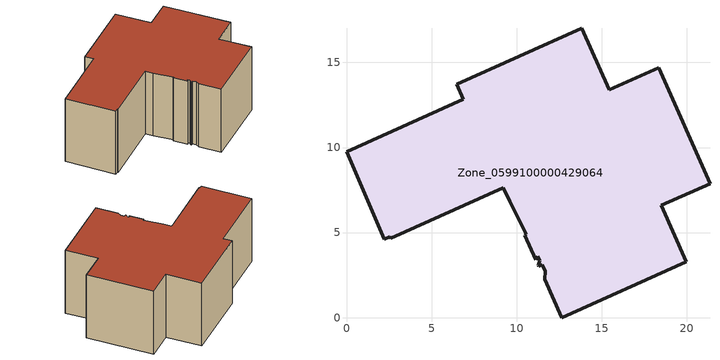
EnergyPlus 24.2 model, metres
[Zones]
Zone_0599100000429064
 floor ground (C_G): 11.37,3.35 11.24,3.6 11.13,3.41 10.48,4.85 10.58,4.9 9.59,6.83 9.22,7.64 2.6,4.66 2.56,4.74 2.23,4.6 0,9.74 6.88,12.85 6.49,13.71 13.82,17.01 15.45,13.39 18.36,14.68 21.37,7.88 18.49,6.61 19.98,3.29 12.66,0 11.64,2.26 11.7,2.72 11.5,3.1 11.31,3.01 11.27,3.09 z0
 wall outside (C_F): 11.5,3.1 11.7,2.72 11.64,2.26 12.66,0 19.98,3.29 18.49,6.61 21.37,7.88 18.36,14.68 15.45,13.39 13.82,17.01 6.49,13.71 6.88,12.85 0,9.74 2.23,4.6 2.56,4.74 2.6,4.66 9.22,7.64 9.59,6.83 10.58,4.9 10.48,4.85 11.13,3.41 11.24,3.6 11.37,3.35 11.27,3.09 11.31,3.01 11.5,3.1 z0:7.86
 roof outside (C_R): 2.56,4.74 2.6,4.66 9.22,7.64 9.59,6.83 10.58,4.9 10.48,4.85 11.13,3.41 11.24,3.6 11.37,3.35 11.27,3.09 11.31,3.01 11.5,3.1 11.7,2.72 11.64,2.26 12.66,0 19.98,3.29 18.49,6.61 21.37,7.88 18.36,14.68 15.45,13.39 13.82,17.01 6.49,13.71 6.88,12.85 0,9.74 2.23,4.6 z7.86
[BUILDING]
Pand.0599100000429064: North Axis=0; Terrain=City; Loads Convergence Tolerance Value=0.04; Temperature Convergence Tolerance Value=0.4; Solar Distribution=FullExterior; Maximum Number of Warmup Days=25; Minimum Number of Warmup Days=1
[Site:Location]
Rotterdam.The.Hague.AP_ZH_NLD Design_Conditions: Latitude=51.96; Longitude=4.45; Time Zone=1; Elevation=-4.5
[SITE:GROUNDTEMPERATURE:BUILDINGSURFACE]
18, 18, 18, 18, 18, 18, 18, 18, 18, 18, 18, 18
[MATERIAL] Thermal Absorptance=0.9; Solar Absorptance=0.7; Visible Absorptance=0.7
Name | Roughness | Thickness | Conductivity | Density | Specific Heat
G.D.2006-2014 | MediumSmooth | 0.15 | 0.06 | 540 | 1210
F.D.2006-2014 | Rough | 0.3 | 0.12 | 1920 | 840
R.D.2006-2014 | MediumRough | 0.2 | 0.08 | 1500 | 1000
[CONSTRUCTION]
C_G: G.D.2006-2014
C_F: F.D.2006-2014
C_R: R.D.2006-2014
[ZONE]
Zone_0599100000429064: Type=1; Multiplier=1; Ceiling Height=Autocalculate; Volume=Autocalculate; Floor Area=autocalculate; Part of Total Floor Area=Yes
[ZONEINFILTRATION:DESIGNFLOWRATE]
Infil_Zone_0599100000429064: Zone or ZoneList or Space or SpaceList=Zone_0599100000429064; Schedule=AlwaysOn; Design Flow Rate Calculation Method=Flow/Area; Flow Rate per Floor Area=0.0021; Constant Term Coefficient=1; Temperature Term Coefficient=0; Velocity Term Coefficient=0; Velocity Squared Term Coefficient=0
[HVACTEMPLATE:ZONE:IDEALLOADSAIRSYSTEM]
Zone_0599100000429064: Maximum Heating Supply Air Temperature=50; Minimum Cooling Supply Air Temperature=13; Maximum Heating Supply Air Humidity Ratio=0.0156; Minimum Cooling Supply Air Humidity Ratio=0.0077; Heating Limit=NoLimit; Cooling Limit=NoLimit; Dehumidification Control Type=ConstantSensibleHeatRatio; Cooling Sensible Heat Ratio=0.7; Dehumidification Setpoint=60; Humidification Control Type=None; Humidification Setpoint=30; Outdoor Air Method=None; Outdoor Air Flow Rate per Person=0.00944; Outdoor Air Flow Rate per Zone Floor Area=0; Outdoor Air Flow Rate per Zone=0; Demand Controlled Ventilation Type=None; Outdoor Air Economizer Type=NoEconomizer; Heat Recovery Type=None; Sensible Heat Recovery Effectiveness=0.7; Latent Heat Recovery Effectiveness=0.65
[ZONECONTROL:THERMOSTAT]
ThermostatControl_Zone_0599100000429064: Zone or ZoneList=Zone_0599100000429064; Control Type Schedule=DualSetpointControlType; Control 1=Thermostat_Zone_0599100000429064; Temperature Difference Between Cutout And Setpoint=0
[THERMOSTATSETPOINT:DUALSETPOINT]
Thermostat_Zone_0599100000429064: Heating Setpoint Temperature Schedule=HeatingSetpoint_Zone_0599100000429064; Cooling Setpoint Temperature Schedule=CoolingSetpoint_Zone_0599100000429064
[SCHEDULE:COMPACT]
HeatingSetpoint_Zone_0599100000429064: Through: 12/31, For: AllDays, Until: 24:00, 21
CoolingSetpoint_Zone_0599100000429064: Through: 12/31, For: AllDays, Until: 24:00, 24
DualSetpointControlType: Through: 12/31, For: AllDays, Until: 24:00, 4
AlwaysOn: Through: 12/31, For: AllDays, Until: 24:00, 1
